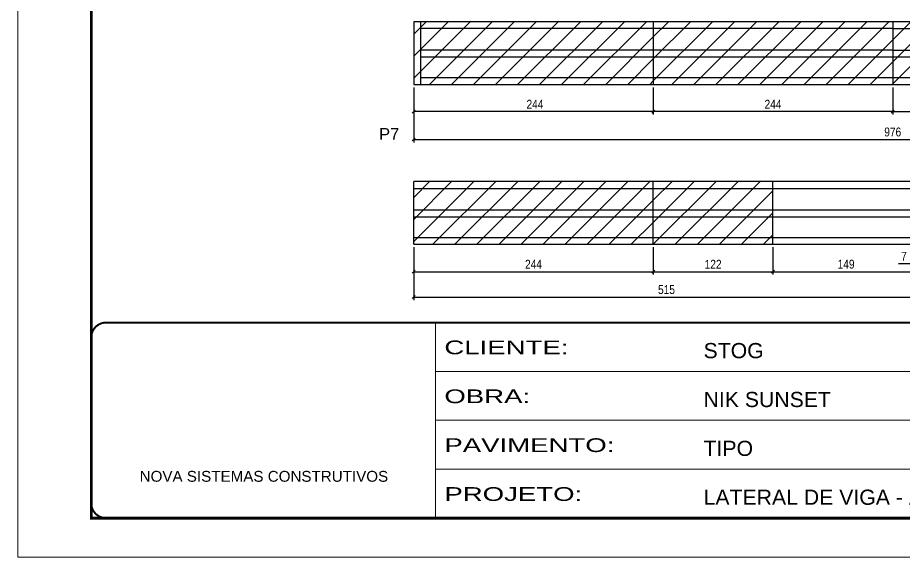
# Model space of a CAD drawing. Extents: x -10448 to -1189, y -11772 to 17235.
# Drawn here: x -7265 to -6363, y 14646 to 15196 of the extents above; entities that cross this region are included whole.
import ezdxf

# ---------------------------------------------------------------- set-up
doc = ezdxf.new("R2010")
doc.units = 0
doc.linetypes.add('CONTINUO', pattern=[0])
doc.linetypes.add('DASHED', pattern=[0.75, 0.5, -0.25])
for name, color, linetype in [('5', 5, 'Continuous'), ('COTA', 241, 'Continuous'), ('Painéis', 200, 'Continuous'), ('Reaproveitamento', 251, 'Continuous'), ('SARR_2.2x7', 40, 'Continuous')]:
    doc.layers.add(name, color=color, linetype=linetype)
doc.layers.add('Folhas', color=255, linetype='Continuous', lineweight=9)
doc.layers.add('SARRAFO DE PRESSAO', color=251, linetype='DASHED', lineweight=9)
doc.styles.add('ARIAL', font='arial.ttf')
doc.styles.add('COTA TECNICA-50', font='techl___.ttf', dxfattribs={"height": 9})
doc.styles.get("Standard").update_dxf_attribs({"font": 'arial.ttf'})
doc.styles.add('Tecnologia', font='')
doc.styles.get('Tecnologia').set_extended_font_data('Forgotten Futurist')
doc.dimstyles.new('COTA PAINEL-50', dxfattribs={"dimtxt": 9, "dimasz": 3, "dimexe": 3, "dimexo": 3, "dimgap": 3, "dimtad": 1, "dimdec": 1, "dimzin": 12, "dimdsep": 46, "dimtxsty": 'COTA TECNICA-50', "dimblk1": 'OBLIQUE', "dimblk2": 'OBLIQUE', "dimsah": 1, "dimcen": 0.9, "dimclrd": 4, "dimclre": 4, "dimclrt": 240, "dimadec": 1, "dimazin": 3, "dimtfac": 1, "dimtdec": 1, "dimtmove": 0, "dimatfit": 3, "dimfxl": 1, "dimtolj": 1, "dimtzin": 12, "dimarcsym": 0})
pattern_1 = [(45, (-137870.783, -4654.858), (-11.2253202, 11.2253202), [])]
pattern_2 = [(45, (-137870.783, -4641.783), (-11.2253202, 11.2253202), [])]

# ---------------------------------------------------------------- blocks, each defined once
blk = doc.blocks.new('9999999999')
at = {"color": 30, "linetype": 'CONTINUO'}
for p, q in [((98564.56, 34230.21), (98564.56, 34429.45)), ((98564.56, 34379.64), (99583.98, 34379.64)), ((98564.56, 34329.83), (99487.98, 34329.83)), ((98564.56, 34280.02), (99487.98, 34280.02))]:
    blk.add_line(p, q, dxfattribs=at)
at = {"color": 30, "linetype": 'CONTINUO', "const_width": 2}
blk.add_lwpolyline([(99583.98, 34230.21), (99583.98, 34414.45, 0.414214), (99568.98, 34429.45), (98228.98, 34429.45, 0.414214), (98213.98, 34414.45), (98213.98, 34245.21, 0.414214), (98228.98, 34230.21), (99583.98, 34230.21)], format="xyb", dxfattribs=at)
at = {"layer": 'Folhas'}
blk.add_lwpolyline([(98138.98, 34190.21), (99623.98, 34190.21), (99623.98, 35240.21), (98138.98, 35240.21)], close=True, dxfattribs=at)
at = {"layer": 'Folhas', "color": 30, "const_width": 3}
blk.add_lwpolyline([(98213.98, 34230.21), (99583.98, 34230.21), (99583.98, 35200.21), (98213.98, 35200.21)], close=True, dxfattribs=at)
at = {"color": 7, "linetype": 'Continuous', "ltscale": 5, "style": 'ARIAL'}
for s, height, p in [('STOG', 15.483, (98837.68, 34393.13)), ('NIK SUNSET', 15.483, (98837.68, 34343.32)), ('TIPO', 15.483, (98837.68, 34293.51)), ('NOVA SISTEMAS CONSTRUTIVOS', 11.0592, (98263.19, 34267.21)), ('LATERAL DE VIGA - ADITIVO', 15.4829, (98837.68, 34243.7))]:
    blk.add_text(s, height=height, dxfattribs=at).set_placement(p)
at = {"layer": 'Folhas', "color": 7, "style": 'Tecnologia', "width": 1.5}
for s, p in [('CLIENTE:', (98573.65, 34397.17)), ('OBRA:', (98573.65, 34347.31)), ('PAVIMENTO:', (98573.65, 34297.5)), ('PROJETO:', (98573.65, 34247.69))]:
    blk.add_text(s, height=14, dxfattribs=at).set_placement(p)
blk = doc.blocks.new('_Oblique')
at = {"color": 0, "linetype": 'ByBlock', "lineweight": -2}
blk.add_line((-0.5, -0.5), (0.5, 0.5), dxfattribs=at)
blk = doc.blocks.new('*D65')
at = {"layer": 'COTA', "color": 4, "linetype": 'ByBlock', "lineweight": -2, "transparency": 16777216}
for p, q in [((-6861.34, 15124.62), (-6861.34, 15096.9)), ((-6617.34, 15124.62), (-6617.34, 15096.9)), ((-6617.34, 15099.9), (-6861.34, 15099.9))]:
    blk.add_line(p, q, dxfattribs=at)
at = {"layer": 'Defpoints', "color": 0, "linetype": 'ByBlock', "transparency": 16777216}
for p in [(-6861.34, 15127.62), (-6617.34, 15127.62), (-6861.34, 15099.9)]:
    blk.add_point(p, dxfattribs=at)
at = {"layer": 'COTA', "color": 4, "linetype": 'ByBlock', "lineweight": -2, "transparency": 16777216, "xscale": 3, "yscale": 3, "zscale": 3, "rotation": 180}
blk.add_blockref('_Oblique', (-6861.34, 15099.9), dxfattribs=at)
at = {"layer": 'COTA', "color": 4, "linetype": 'ByBlock', "lineweight": -2, "transparency": 16777216, "xscale": 3, "yscale": 3, "zscale": 3}
blk.add_blockref('_Oblique', (-6617.34, 15099.9), dxfattribs=at)
at = {"layer": 'COTA', "color": 240, "linetype": 'ByBlock', "transparency": 16777216, "insert": (-6737.84, 15107.47), "char_height": 9, "attachment_point": 5, "style": 'COTA TECNICA-50'}
blk.add_mtext('\\A1;244', dxfattribs=at)
blk = doc.blocks.new('*D66')
at = {"layer": 'COTA', "color": 4, "linetype": 'ByBlock', "lineweight": -2, "transparency": 16777216}
for p, q in [((-6373.34, 15124.62), (-6373.34, 15096.9)), ((-6129.34, 15124.62), (-6129.34, 15096.9)), ((-6373.34, 15099.9), (-6129.34, 15099.9))]:
    blk.add_line(p, q, dxfattribs=at)
at = {"layer": 'Defpoints', "color": 0, "linetype": 'ByBlock', "transparency": 16777216}
for p in [(-6373.34, 15127.62), (-6129.34, 15127.62), (-6129.34, 15099.9)]:
    blk.add_point(p, dxfattribs=at)
at = {"layer": 'COTA', "color": 4, "linetype": 'ByBlock', "lineweight": -2, "transparency": 16777216, "xscale": 3, "yscale": 3, "zscale": 3, "rotation": 180}
blk.add_blockref('_Oblique', (-6373.34, 15099.9), dxfattribs=at)
at = {"layer": 'COTA', "color": 4, "linetype": 'ByBlock', "lineweight": -2, "transparency": 16777216, "xscale": 3, "yscale": 3, "zscale": 3}
blk.add_blockref('_Oblique', (-6129.34, 15099.9), dxfattribs=at)
at = {"layer": 'COTA', "color": 240, "linetype": 'ByBlock', "transparency": 16777216, "insert": (-6251.34, 15107.47), "char_height": 9, "attachment_point": 5, "style": 'COTA TECNICA-50'}
blk.add_mtext('\\A1;244', dxfattribs=at)
blk = doc.blocks.new('*D67')
at = {"layer": 'COTA', "color": 4, "linetype": 'ByBlock', "lineweight": -2, "transparency": 16777216}
for p, q in [((-6617.34, 15124.62), (-6617.34, 15096.9)), ((-6373.34, 15124.62), (-6373.34, 15096.9)), ((-6373.34, 15099.9), (-6617.34, 15099.9))]:
    blk.add_line(p, q, dxfattribs=at)
at = {"layer": 'Defpoints', "color": 0, "linetype": 'ByBlock', "transparency": 16777216}
for p in [(-6617.34, 15127.62), (-6373.34, 15127.62), (-6617.34, 15099.9)]:
    blk.add_point(p, dxfattribs=at)
at = {"layer": 'COTA', "color": 4, "linetype": 'ByBlock', "lineweight": -2, "transparency": 16777216, "xscale": 3, "yscale": 3, "zscale": 3, "rotation": 180}
blk.add_blockref('_Oblique', (-6617.34, 15099.9), dxfattribs=at)
at = {"layer": 'COTA', "color": 4, "linetype": 'ByBlock', "lineweight": -2, "transparency": 16777216, "xscale": 3, "yscale": 3, "zscale": 3}
blk.add_blockref('_Oblique', (-6373.34, 15099.9), dxfattribs=at)
at = {"layer": 'COTA', "color": 240, "linetype": 'ByBlock', "transparency": 16777216, "insert": (-6495.34, 15107.47), "char_height": 9, "attachment_point": 5, "style": 'COTA TECNICA-50'}
blk.add_mtext('\\A1;244', dxfattribs=at)
blk = doc.blocks.new('*D68')
at = {"layer": 'COTA', "color": 4, "linetype": 'ByBlock', "lineweight": -2, "transparency": 16777216}
for p, q in [((-6617.34, 14961.66), (-6617.34, 14933.79)), ((-6495.34, 14961.66), (-6495.34, 14933.79)), ((-6617.34, 14936.79), (-6495.34, 14936.79))]:
    blk.add_line(p, q, dxfattribs=at)
at = {"layer": 'Defpoints', "color": 0, "linetype": 'ByBlock', "transparency": 16777216}
for p in [(-6617.34, 14964.66), (-6495.34, 14964.66), (-6495.34, 14936.79)]:
    blk.add_point(p, dxfattribs=at)
at = {"layer": 'COTA', "color": 4, "linetype": 'ByBlock', "lineweight": -2, "transparency": 16777216, "xscale": 3, "yscale": 3, "zscale": 3, "rotation": 180}
blk.add_blockref('_Oblique', (-6617.34, 14936.79), dxfattribs=at)
at = {"layer": 'COTA', "color": 4, "linetype": 'ByBlock', "lineweight": -2, "transparency": 16777216, "xscale": 3, "yscale": 3, "zscale": 3}
blk.add_blockref('_Oblique', (-6495.34, 14936.79), dxfattribs=at)
at = {"layer": 'COTA', "color": 240, "linetype": 'ByBlock', "transparency": 16777216, "insert": (-6556.34, 14944.35), "char_height": 9, "attachment_point": 5, "style": 'COTA TECNICA-50'}
blk.add_mtext('\\A1;122', dxfattribs=at)
blk = doc.blocks.new('*D86')
at = {"layer": 'COTA', "color": 4, "linetype": 'ByBlock', "lineweight": -2, "transparency": 16777216}
for p, q in [((-6861.34, 14961.66), (-6861.34, 14933.79)), ((-6617.34, 14961.66), (-6617.34, 14933.79)), ((-6861.34, 14936.79), (-6617.34, 14936.79))]:
    blk.add_line(p, q, dxfattribs=at)
at = {"layer": 'Defpoints', "color": 0, "linetype": 'ByBlock', "transparency": 16777216}
for p in [(-6861.34, 14964.66), (-6617.34, 14964.66), (-6617.34, 14936.79)]:
    blk.add_point(p, dxfattribs=at)
at = {"layer": 'COTA', "color": 4, "linetype": 'ByBlock', "lineweight": -2, "transparency": 16777216, "xscale": 3, "yscale": 3, "zscale": 3, "rotation": 180}
blk.add_blockref('_Oblique', (-6861.34, 14936.79), dxfattribs=at)
at = {"layer": 'COTA', "color": 4, "linetype": 'ByBlock', "lineweight": -2, "transparency": 16777216, "xscale": 3, "yscale": 3, "zscale": 3}
blk.add_blockref('_Oblique', (-6617.34, 14936.79), dxfattribs=at)
at = {"layer": 'COTA', "color": 240, "linetype": 'ByBlock', "transparency": 16777216, "insert": (-6739.34, 14944.36), "char_height": 9, "attachment_point": 5, "style": 'COTA TECNICA-50'}
blk.add_mtext('\\A1;244', dxfattribs=at)
blk = doc.blocks.new('*D89')
at = {"layer": 'COTA', "color": 4, "linetype": 'ByBlock', "lineweight": -2, "transparency": 16777216}
for p, q in [((-6861.34, 15124.62), (-6861.34, 15068.5)), ((-5885.34, 15124.62), (-5885.34, 15068.5)), ((-6861.34, 15071.5), (-5885.34, 15071.5))]:
    blk.add_line(p, q, dxfattribs=at)
at = {"layer": 'Defpoints', "color": 0, "linetype": 'ByBlock', "transparency": 16777216}
for p in [(-6861.34, 15127.62), (-5885.34, 15127.62), (-5885.34, 15071.5)]:
    blk.add_point(p, dxfattribs=at)
at = {"layer": 'COTA', "color": 4, "linetype": 'ByBlock', "lineweight": -2, "transparency": 16777216, "xscale": 3, "yscale": 3, "zscale": 3, "rotation": 180}
blk.add_blockref('_Oblique', (-6861.34, 15071.5), dxfattribs=at)
at = {"layer": 'COTA', "color": 4, "linetype": 'ByBlock', "lineweight": -2, "transparency": 16777216, "xscale": 3, "yscale": 3, "zscale": 3}
blk.add_blockref('_Oblique', (-5885.34, 15071.5), dxfattribs=at)
at = {"layer": 'COTA', "color": 240, "linetype": 'ByBlock', "transparency": 16777216, "insert": (-6373.34, 15079.12), "char_height": 9, "attachment_point": 5, "style": 'COTA TECNICA-50'}
blk.add_mtext('\\A1;976', dxfattribs=at)
blk = doc.blocks.new('*D90')
at = {"layer": 'COTA', "color": 4, "linetype": 'ByBlock', "lineweight": -2, "transparency": 16777216}
for p, q in [((-6861.34, 14961.66), (-6861.34, 14907.89)), ((-6346.34, 14961.66), (-6346.34, 14907.89)), ((-6861.34, 14910.89), (-6346.34, 14910.89))]:
    blk.add_line(p, q, dxfattribs=at)
at = {"layer": 'Defpoints', "color": 0, "linetype": 'ByBlock', "transparency": 16777216}
for p in [(-6861.34, 14964.66), (-6346.34, 14964.66), (-6346.34, 14910.89)]:
    blk.add_point(p, dxfattribs=at)
at = {"layer": 'COTA', "color": 4, "linetype": 'ByBlock', "lineweight": -2, "transparency": 16777216, "xscale": 3, "yscale": 3, "zscale": 3, "rotation": 180}
blk.add_blockref('_Oblique', (-6861.34, 14910.89), dxfattribs=at)
at = {"layer": 'COTA', "color": 4, "linetype": 'ByBlock', "lineweight": -2, "transparency": 16777216, "xscale": 3, "yscale": 3, "zscale": 3}
blk.add_blockref('_Oblique', (-6346.34, 14910.89), dxfattribs=at)
at = {"layer": 'COTA', "color": 240, "linetype": 'ByBlock', "transparency": 16777216, "insert": (-6603.84, 14918.49), "char_height": 9, "attachment_point": 5, "style": 'COTA TECNICA-50'}
blk.add_mtext('\\A1;515', dxfattribs=at)
blk = doc.blocks.new('*D91')
at = {"layer": 'COTA', "color": 4, "linetype": 'ByBlock', "lineweight": -2, "transparency": 16777216}
for p, q in [((-6495.34, 14961.66), (-6495.34, 14933.79)), ((-6346.34, 14961.66), (-6346.34, 14933.79)), ((-6495.34, 14936.79), (-6346.34, 14936.79))]:
    blk.add_line(p, q, dxfattribs=at)
at = {"layer": 'Defpoints', "color": 0, "linetype": 'ByBlock', "transparency": 16777216}
for p in [(-6495.34, 14964.66), (-6346.34, 14964.66), (-6346.34, 14936.79)]:
    blk.add_point(p, dxfattribs=at)
at = {"layer": 'COTA', "color": 4, "linetype": 'ByBlock', "lineweight": -2, "transparency": 16777216, "xscale": 3, "yscale": 3, "zscale": 3, "rotation": 180}
blk.add_blockref('_Oblique', (-6495.34, 14936.79), dxfattribs=at)
at = {"layer": 'COTA', "color": 4, "linetype": 'ByBlock', "lineweight": -2, "transparency": 16777216, "xscale": 3, "yscale": 3, "zscale": 3}
blk.add_blockref('_Oblique', (-6346.34, 14936.79), dxfattribs=at)
at = {"layer": 'COTA', "color": 240, "linetype": 'ByBlock', "transparency": 16777216, "insert": (-6420.84, 14944.39), "char_height": 9, "attachment_point": 5, "style": 'COTA TECNICA-50'}
blk.add_mtext('\\A1;149', dxfattribs=at)
blk = doc.blocks.new('*D92')
at = {"layer": 'COTA', "color": 4, "linetype": 'ByBlock', "lineweight": -2, "transparency": 16777216}
for p, q in [((-6353.34, 14961.66), (-6353.34, 14941.91)), ((-6346.34, 14961.66), (-6346.34, 14941.91)), ((-6353.34, 14944.91), (-6367.5, 14944.91)), ((-6346.34, 14944.91), (-6353.34, 14944.91))]:
    blk.add_line(p, q, dxfattribs=at)
at = {"layer": 'Defpoints', "color": 0, "linetype": 'ByBlock', "transparency": 16777216}
for p in [(-6353.34, 14964.66), (-6346.34, 14964.66), (-6353.34, 14944.91)]:
    blk.add_point(p, dxfattribs=at)
at = {"layer": 'COTA', "color": 4, "linetype": 'ByBlock', "lineweight": -2, "transparency": 16777216, "xscale": 3, "yscale": 3, "zscale": 3, "rotation": 180}
blk.add_blockref('_Oblique', (-6353.34, 14944.91), dxfattribs=at)
at = {"layer": 'COTA', "color": 4, "linetype": 'ByBlock', "lineweight": -2, "transparency": 16777216, "xscale": 3, "yscale": 3, "zscale": 3}
blk.add_blockref('_Oblique', (-6346.34, 14944.91), dxfattribs=at)
at = {"layer": 'COTA', "color": 240, "linetype": 'ByBlock', "transparency": 16777216, "insert": (-6361.92, 14952.48), "char_height": 9, "attachment_point": 5, "style": 'COTA TECNICA-50'}
blk.add_mtext('\\A1;7', dxfattribs=at)

msp = doc.modelspace()

# ---------------------------------------------------------------- hatches: boundary and pattern name
at = {"layer": 'Reaproveitamento', "linetype": 'ByBlock'}
h = msp.add_hatch(dxfattribs=at)
h.set_pattern_fill('ANSI31', color=256, scale=5)
h.set_pattern_definition(pattern_1)
h.paths.add_polyline_path([(-6617.34, 15127.62), (-6617.34, 15191.62), (-6861.34, 15191.62), (-6861.34, 15127.62)])
h = msp.add_hatch(dxfattribs=at)
h.set_pattern_fill('ANSI31', color=256, scale=5)
h.set_pattern_definition(pattern_1)
h.paths.add_polyline_path([(-6373.34, 15127.62), (-6373.34, 15191.62), (-6617.34, 15191.62), (-6617.34, 15127.62)])
h = msp.add_hatch(dxfattribs=at)
h.set_pattern_fill('ANSI31', color=256, scale=5)
h.set_pattern_definition(pattern_1)
h.paths.add_polyline_path([(-6129.34, 15127.62), (-6129.34, 15191.62), (-6373.34, 15191.62), (-6373.34, 15127.62)])
h = msp.add_hatch(dxfattribs=at)
h.set_pattern_fill('ANSI31', color=256, scale=5)
h.set_pattern_definition(pattern_2)
h.paths.add_polyline_path([(-6617.34, 14964.66), (-6617.34, 15028.66), (-6861.34, 15028.66), (-6861.34, 14964.66)])
h = msp.add_hatch(dxfattribs=at)
h.set_pattern_fill('ANSI31', color=256, scale=5)
h.set_pattern_definition(pattern_2)
h.paths.add_polyline_path([(-6617.34, 15028.66), (-6617.34, 14964.66), (-6495.34, 14964.66), (-6495.34, 15028.66)])

# ---------------------------------------------------------------- linework, layer by layer
at = {"layer": 'Painéis', "linetype": 'Continuous'}
for p, q in [((-6861.34, 15191.62), (-6861.34, 15127.62)), ((-5885.34, 15191.62), (-6861.34, 15191.62)), ((-6617.34, 15191.62), (-6617.34, 15127.62)), ((-6373.34, 15191.62), (-6373.34, 15127.62)), ((-6861.34, 15127.62), (-5885.34, 15127.62)), ((-6861.34, 14964.66), (-6861.34, 15028.66)), ((-6346.34, 15028.66), (-6861.34, 15028.66)), ((-6617.34, 14964.66), (-6617.34, 15028.66)), ((-6495.34, 14964.66), (-6495.34, 15028.66)), ((-6861.34, 14964.66), (-6346.34, 14964.66))]:
    msp.add_line(p, q, dxfattribs=at)
at = {"layer": 'SARR_2.2x7', "linetype": 'Continuous'}
for p, q in [((-6854.34, 15191.62), (-6854.34, 15127.62)), ((-6373.34, 15184.62), (-6129.34, 15184.62)), ((-6373.34, 15162.62), (-6129.34, 15162.62)), ((-6373.34, 15155.62), (-6129.34, 15155.62)), ((-6373.34, 15134.62), (-6129.34, 15134.62)), ((-6861.34, 15021.66), (-6617.34, 15021.66)), ((-6617.34, 15021.66), (-6495.34, 15021.66)), ((-6495.34, 15021.66), (-6346.34, 15021.66)), ((-6861.34, 14999.66), (-6617.34, 14999.66)), ((-6617.34, 14999.66), (-6495.34, 14999.66)), ((-6495.34, 14999.66), (-6346.34, 14999.66)), ((-6861.34, 14992.66), (-6617.34, 14992.66)), ((-6617.34, 14992.66), (-6495.34, 14992.66)), ((-6495.34, 14992.66), (-6346.34, 14992.66)), ((-6861.34, 14971.66), (-6617.34, 14971.66)), ((-6617.34, 14971.66), (-6495.34, 14971.66)), ((-6495.34, 14971.66), (-6346.34, 14971.66))]:
    msp.add_line(p, q, dxfattribs=at)
for points in [[(-6617.34, 15184.62), (-6854.34, 15184.62)], [(-6373.34, 15184.62), (-6617.34, 15184.62)], [(-6617.34, 15162.62), (-6854.34, 15162.62)], [(-6373.34, 15162.62), (-6617.34, 15162.62)], [(-6854.34, 15155.62), (-6617.34, 15155.62)], [(-6617.34, 15155.62), (-6373.34, 15155.62)], [(-6854.34, 15134.62), (-6617.34, 15134.62)], [(-6617.34, 15134.62), (-6373.34, 15134.62)]]:
    msp.add_lwpolyline(points, dxfattribs=at)

# ---------------------------------------------------------------- block references
at = {"layer": 'SARRAFO DE PRESSAO', "color": 6, "linetype": 'ByBlock'}
msp.add_blockref('9999999999', (-105403.76, -19544.55), dxfattribs=at)

# ---------------------------------------------------------------- texts
at = {"layer": '5', "linetype": 'Continuous'}
msp.add_text('P7', height=12, rotation=0.00004, dxfattribs=at).set_placement((-6896.57, 15071.18))

# ---------------------------------------------------------------- dimensions: what is measured, and where the dimension line sits
at = {"layer": 'COTA', "linetype": 'ByBlock'}
for base, p1, p2, picture, middle in [((-6861.34, 15099.9), (-6617.34, 15127.62), (-6861.34, 15127.62), '*D65', (-6737.84, 15099.9)), ((-6617.34, 15099.9), (-6373.34, 15127.62), (-6617.34, 15127.62), '*D67', (-6495.34, 15099.9))]:
    dim = msp.add_linear_dim(base=base, p1=p1, p2=p2, dimstyle='COTA PAINEL-50', override={"dimarcsym": 1}, dxfattribs=at)
    dim.commit()
    dim.dimension.update_dxf_attribs({"geometry": picture, "text_midpoint": middle, "dimtype": 160})
for base, p1, p2, picture, middle in [((-5885.34, 15071.5), (-6861.34, 15127.62), (-5885.34, 15127.62), '*D89', (-6373.34, 15079.12)), ((-6617.34, 14936.79), (-6861.34, 14964.66), (-6617.34, 14964.66), '*D86', (-6739.34, 14944.36)), ((-6346.34, 14910.89), (-6861.34, 14964.66), (-6346.34, 14964.66), '*D90', (-6603.84, 14918.49)), ((-6346.34, 14936.79), (-6495.34, 14964.66), (-6346.34, 14964.66), '*D91', (-6420.84, 14944.39)), ((-6353.34, 14944.91), (-6346.34, 14964.66), (-6353.34, 14964.66), '*D92', (-6361.92, 14952.48))]:
    dim = msp.add_linear_dim(base=base, p1=p1, p2=p2, dimstyle='COTA PAINEL-50', dxfattribs=at)
    dim.commit()
    dim.dimension.update_dxf_attribs({"geometry": picture, "text_midpoint": middle})
for base, p1, p2, picture, middle in [((-6129.34, 15099.9), (-6373.34, 15127.62), (-6129.34, 15127.62), '*D66', (-6251.34, 15107.47)), ((-6495.34, 14936.79), (-6617.34, 14964.66), (-6495.34, 14964.66), '*D68', (-6556.34, 14944.35))]:
    dim = msp.add_linear_dim(base=base, p1=p1, p2=p2, dimstyle='COTA PAINEL-50', override={"dimarcsym": 1}, dxfattribs=at)
    dim.commit()
    dim.dimension.update_dxf_attribs({"geometry": picture, "text_midpoint": middle})

doc.saveas('drawing.dxf')
